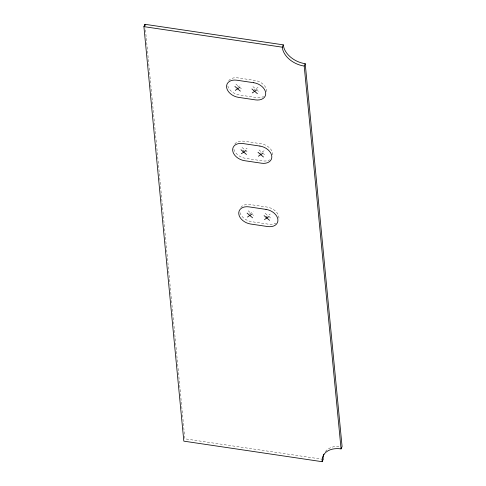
<?xml version="1.0" encoding="UTF-8"?>
<svg xmlns="http://www.w3.org/2000/svg" width="486" height="486" viewBox="0 0 486 486"><rect width="100%" height="100%" fill="white"/><g stroke="black" fill="none" stroke-linecap="round" stroke-linejoin="round"><path stroke-width="0.36" stroke-dasharray="2.43 1.82" d="M237.478 87.243L241.02 84.843M253.309 90.572L255.666 88.974L252.927 86.611M256.262 88.574L258.03 87.371M242.393 151.377L247.119 148.175M259.409 153.904L261.176 152.707M264.129 150.703L261.766 152.306L259.026 149.949M249.67 213.913L253.212 211.513M265.502 217.236L270.228 214.034M323.196 459.361L184.85 438.815L145.302 28.073M257.313 90.384L258.412 91.332M235.917 84.084L238.656 86.447M240.303 87.857L241.396 88.804M263.412 153.722L264.512 154.663M242.01 147.422L247.495 152.136M265.125 213.281L267.865 215.638M269.511 217.054L270.611 217.995M248.109 210.754L250.855 213.111M252.501 214.526L253.595 215.468M325.31 451.658A21.372 14.908 23.6 0 1 339.933 446.33M227.8 85.937A11.573 8.074 23.6 0 0 239.483 95.019L256.493 97.546A11.573 8.074 23.6 0 0 263.582 96.501M228.669 80.737A11.573 8.074 23.6 0 1 237.83 77.869L254.846 80.397A11.573 8.074 23.6 0 1 266.565 92.777M233.9 149.269A11.573 8.074 23.6 0 0 245.582 158.357L262.592 160.878A11.573 8.074 23.6 0 0 269.681 159.833M234.768 144.069A11.573 8.074 23.6 0 1 243.929 141.201L260.939 143.728A11.573 8.074 23.6 0 1 272.798 155.411M239.999 212.601A11.573 8.074 23.6 0 0 251.681 221.689L268.691 224.216A11.573 8.074 23.6 0 0 275.781 223.165M240.862 207.4A11.573 8.074 23.6 0 1 250.029 204.533L267.039 207.06A11.573 8.074 23.6 0 1 278.764 219.441"/><path stroke-width="0.73" d="M143.917 26.639L144.937 24.3L283.283 44.846A21.372 14.908 23.6 0 0 305.22 63.715L342.083 446.561L341.063 448.9A21.372 14.908 23.6 0 0 322.175 461.7L183.83 441.154L143.917 26.639L282.263 47.185A21.372 14.908 23.6 0 0 304.2 66.053L341.063 448.9M282.263 47.185L283.283 44.846M304.2 66.053L305.22 63.715M322.175 461.7L323.196 459.361A21.372 14.908 23.6 0 1 323.883 454.191M235.273 90.384L239.993 87.182M252.289 92.911L257.009 89.71M241.372 153.716L246.092 150.514M258.382 156.243L263.108 153.041M247.471 217.048L252.191 213.846M264.481 219.575L269.208 216.373M251.906 88.95L257.392 93.67M234.89 86.423L240.376 91.143M258.005 152.282L263.485 157.002M240.989 149.755L246.475 154.475M264.098 215.62L269.584 220.334M247.088 213.093L252.574 217.807M144.937 24.3L145.083 25.813M253.82 82.735L236.81 80.208A11.573 8.074 23.6 0 0 226.579 87.14A11.573 8.074 23.6 0 0 238.462 97.358L255.472 99.885A11.573 8.074 23.6 0 0 265.702 92.954A11.573 8.074 23.6 0 0 253.82 82.735M259.919 146.067L242.909 143.54A11.573 8.074 23.6 0 0 232.673 150.472A11.573 8.074 23.6 0 0 244.561 160.69L261.571 163.217A11.573 8.074 23.6 0 0 271.802 156.285A11.573 8.074 23.6 0 0 259.919 146.067M266.018 209.399L249.008 206.872A11.573 8.074 23.6 0 0 238.772 213.804A11.573 8.074 23.6 0 0 250.655 224.028L267.671 226.549A11.573 8.074 23.6 0 0 277.901 219.617A11.573 8.074 23.6 0 0 266.018 209.399"/></g></svg>
